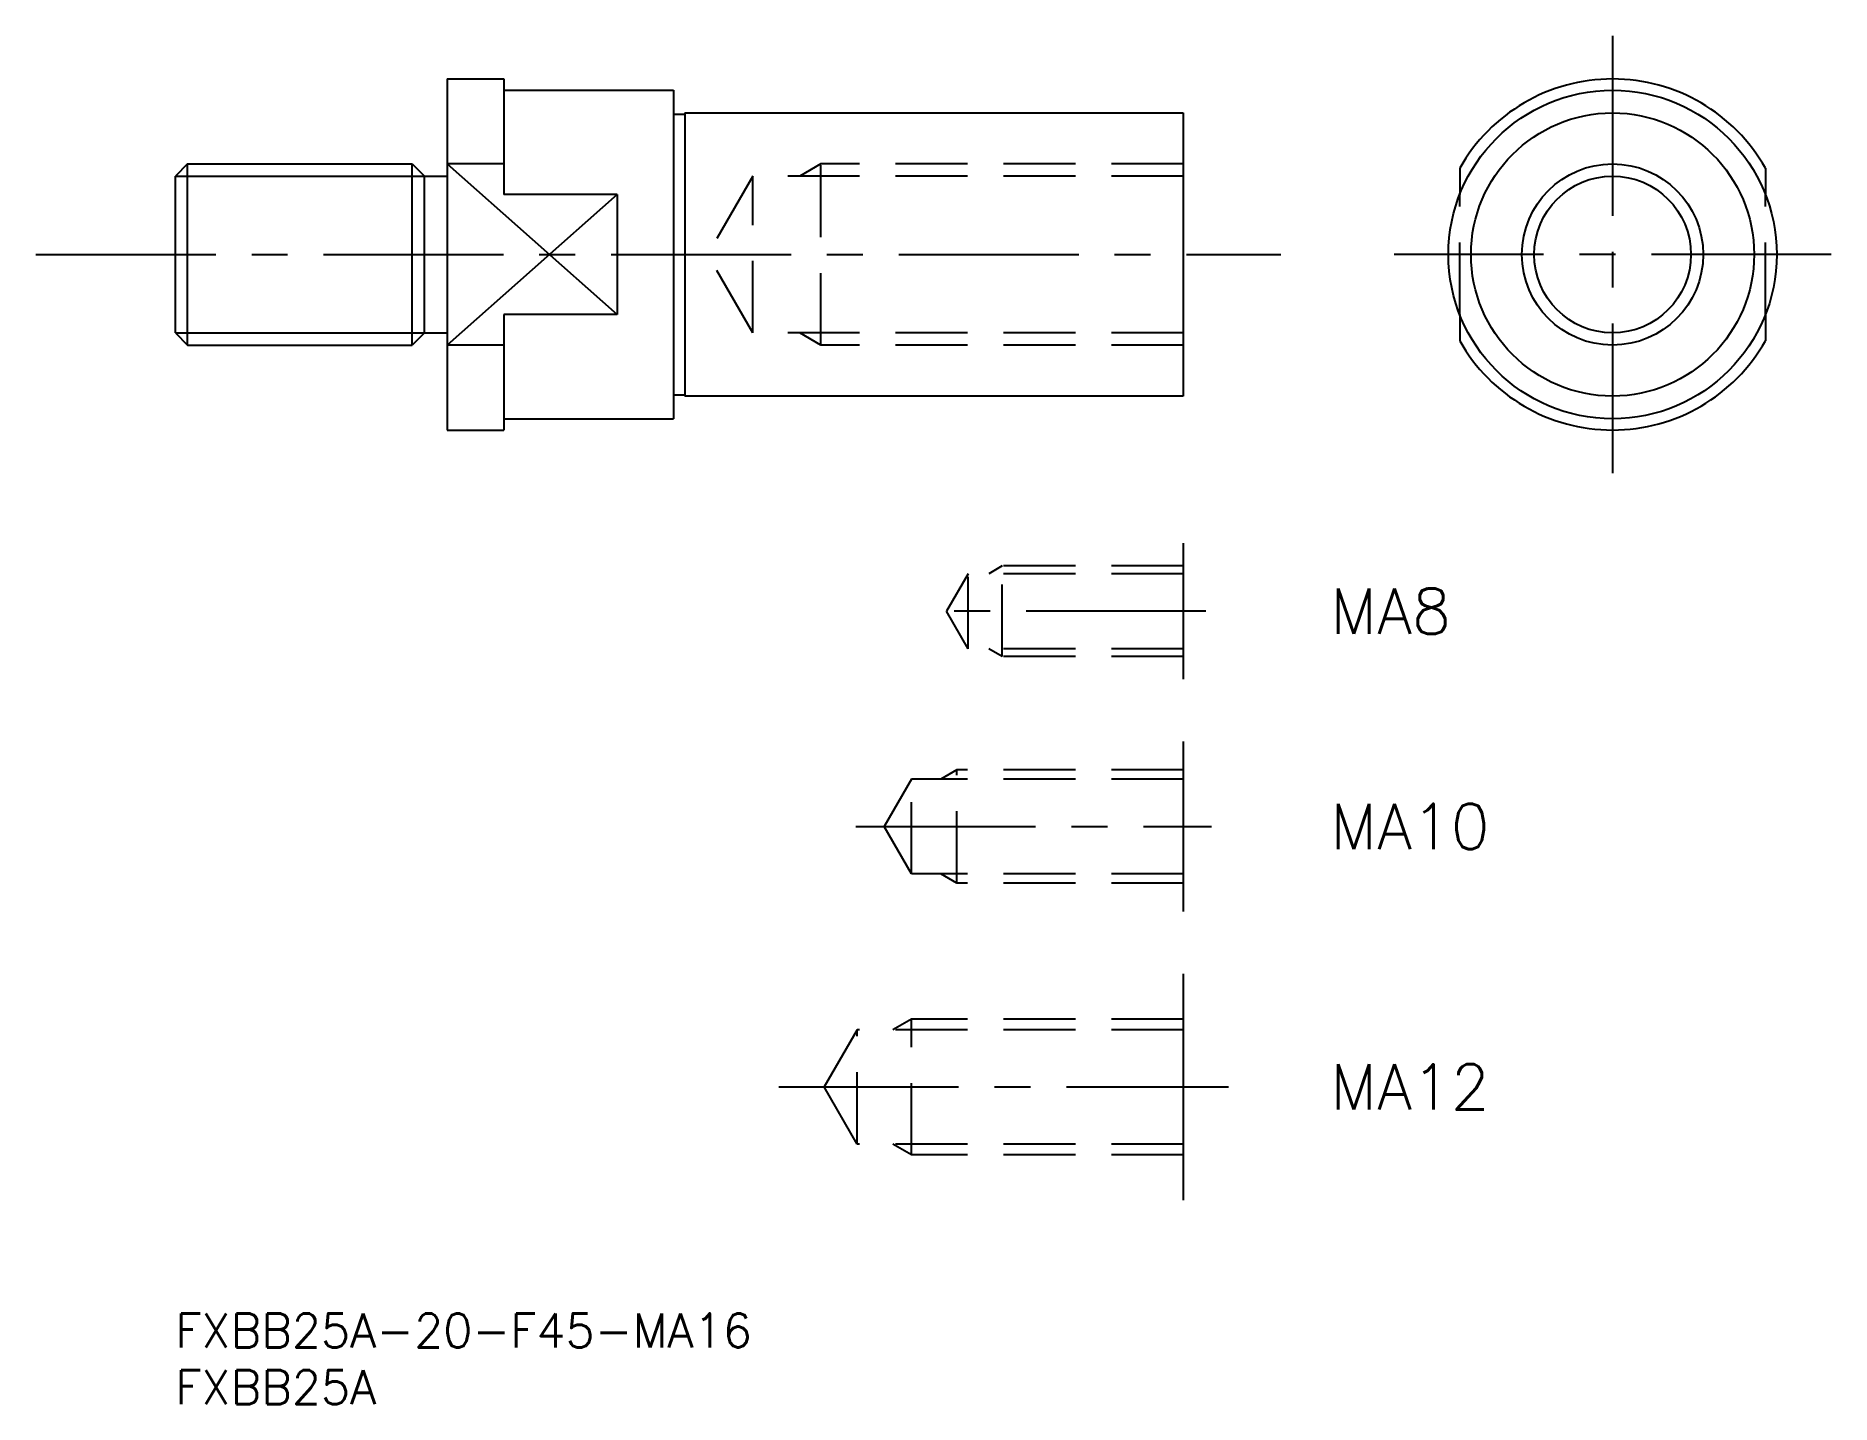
# Model space of a CAD drawing. Extents: x -12 to 146, y -8 to 113.
import ezdxf

# ---------------------------------------------------------------- set-up
doc = ezdxf.new("R2010")
doc.units = 0
doc.header["$LTSCALE"] = 0.5
doc.linetypes.add('CENTER', pattern=[50.8, 31.75, -6.35, 6.35, -6.35])
doc.linetypes.add('DASHED', pattern=[19.05, 12.7, -6.35])
for name, color, linetype in [('MSM_CENTER', 1, 'CENTER'), ('MSM_CONTINUOUS', 7, 'CONTINUOUS'), ('MSM_DASHED', 4, 'DASHED'), ('MSM_NARROW', 5, 'CONTINUOUS'), ('MSM_PART_NUMBER', 7, 'CONTINUOUS')]:
    doc.layers.add(name, color=color, linetype=linetype)
doc.styles.get("Standard").update_dxf_attribs({"font": 'txt.shx', "height": 3, "bigfont": 'bigfont.shx'})

# ---------------------------------------------------------------- blocks, each defined once
blk = doc.blocks.new('*U4')
at = {"layer": 'MSM_PART_NUMBER'}
blk.add_text('FXBB25A-20-F45-MA16', height=3, dxfattribs=at).set_placement((0, -3))
blk = doc.blocks.new('*U5')
at = {"layer": 'MSM_PART_NUMBER'}
blk.add_text('FXBB25A', height=3, dxfattribs=at).set_placement((0, -8))
blk = doc.blocks.new('*U6')
at = {"layer": 'MSM_PART_NUMBER'}
blk.add_text('MA12', height=4, dxfattribs=at).set_placement((102, 18))
blk = doc.blocks.new('*U7')
at = {"layer": 'MSM_PART_NUMBER'}
blk.add_text('MA10', height=4, dxfattribs=at).set_placement((102, 41))
blk = doc.blocks.new('*U8')
at = {"layer": 'MSM_PART_NUMBER'}
blk.add_text('MA8', height=4, dxfattribs=at).set_placement((102, 60))

msp = doc.modelspace()

# ---------------------------------------------------------------- linework, layer by layer
at = {"layer": 'MSM_CENTER'}
for p, q in [((126.91, 112.8), (126.91, 74.2)), ((-12.31, 93.5), (97.61, 93.5)), ((146.21, 93.5), (107.61, 93.5)), ((91, 62), (66.08, 62)), ((60.08, 43), (91.5, 43)), ((53.28, 20), (93, 20))]:
    msp.add_line(p, q, dxfattribs=at)
at = {"layer": 'MSM_CONTINUOUS'}
for p, q in [((24, 109), (24, 78)), ((24, 109), (29, 109)), ((29, 109), (29, 98.79)), ((29, 108), (44, 108)), ((44, 108), (44, 79)), ((44, 105.9), (45, 105.9)), ((45, 106), (89, 106)), ((45, 106), (45, 81)), ((89, 106), (89, 81)), ((1.08, 101.5), (0, 100.42)), ((1.08, 101.5), (20.92, 101.5)), ((1.08, 85.5), (1.08, 101.5)), ((20.92, 85.5), (20.92, 101.5)), ((20.92, 101.5), (22, 100.42)), ((29, 101.5), (24, 101.5)), ((0, 86.58), (0, 100.42)), ((22, 86.58), (22, 100.42)), ((22, 100.42), (24, 100.42)), ((113.41, 101.12), (113.41, 98.79)), ((140.41, 101.12), (140.41, 98.79)), ((39, 98.79), (29, 98.79)), ((39, 98.79), (39, 88.21)), ((39, 88.21), (29, 88.21)), ((29, 88.21), (29, 78)), ((113.41, 88.21), (113.41, 85.88)), ((140.41, 88.21), (140.41, 85.88)), ((0, 86.58), (1.08, 85.5)), ((22, 86.58), (20.92, 85.5)), ((22, 86.58), (24, 86.58)), ((1.08, 85.5), (20.92, 85.5)), ((29, 85.5), (24, 85.5)), ((44, 81.1), (45, 81.1)), ((89, 81), (45, 81)), ((24, 78), (29, 78)), ((29, 79), (44, 79)), ((89, 68), (89, 56)), ((89, 50.5), (89, 35.5)), ((89, 30), (89, 10))]:
    msp.add_line(p, q, dxfattribs=at)
for radius in [14.5, 12.5, 6.92]:
    msp.add_circle((126.91, 93.5), radius, dxfattribs=at)
for start, end in [(29.4287, 150.5713), (209.4287, 330.5713)]:
    msp.add_arc((126.91, 93.5), 15.5, start, end, dxfattribs=at)
at = {"layer": 'MSM_DASHED'}
for p, q in [((57, 101.5), (55.13, 100.42)), ((57, 85.5), (57, 101.5)), ((89, 101.5), (57, 101.5)), ((51, 100.42), (47.01, 93.5)), ((51, 86.58), (51, 100.42)), ((89, 100.42), (51, 100.42)), ((113.41, 88.21), (113.41, 98.79)), ((140.41, 88.21), (140.41, 98.79)), ((51, 86.58), (47.01, 93.5)), ((89, 86.58), (51, 86.58)), ((57, 85.5), (55.13, 86.58)), ((89, 85.5), (57, 85.5)), ((70, 65.32), (68.08, 62)), ((70, 58.68), (70, 65.32)), ((89, 65.32), (70, 65.32)), ((73, 66), (71.83, 65.32)), ((73, 58), (73, 66)), ((89, 66), (73, 66)), ((70, 58.68), (68.08, 62)), ((89, 58.68), (70, 58.68)), ((73, 58), (71.83, 58.68)), ((89, 58), (73, 58)), ((69, 48), (67.59, 47.19)), ((69, 38), (69, 48)), ((89, 48), (69, 48)), ((65, 47.19), (62.58, 43)), ((65, 38.81), (65, 47.19)), ((89, 47.19), (65, 47.19)), ((65, 38.81), (62.58, 43)), ((89, 38.81), (65, 38.81)), ((69, 38), (67.59, 38.81)), ((89, 38), (69, 38)), ((65, 26), (63.36, 25.05)), ((65, 14), (65, 26)), ((89, 26), (65, 26)), ((60.2, 25.05), (57.28, 20)), ((60.2, 14.95), (60.2, 25.05)), ((89, 25.05), (60.2, 25.05)), ((60.2, 14.95), (57.28, 20)), ((89, 14.95), (60.2, 14.95)), ((65, 14), (63.36, 14.95)), ((89, 14), (65, 14))]:
    msp.add_line(p, q, dxfattribs=at)
at = {"layer": 'MSM_NARROW'}
for p, q in [((24, 101.5), (39, 88.21)), ((0, 100.42), (22, 100.42)), ((39, 98.79), (24, 85.5)), ((0, 86.58), (22, 86.58))]:
    msp.add_line(p, q, dxfattribs=at)
msp.add_circle((126.91, 93.5), 8, dxfattribs=at)

# ---------------------------------------------------------------- block references
at = {"layer": 'MSM_CONTINUOUS'}
for name in ['*U8', '*U7', '*U6', '*U4', '*U5']:
    msp.add_blockref(name, (0, 0), dxfattribs=at)

doc.saveas('drawing.dxf')
